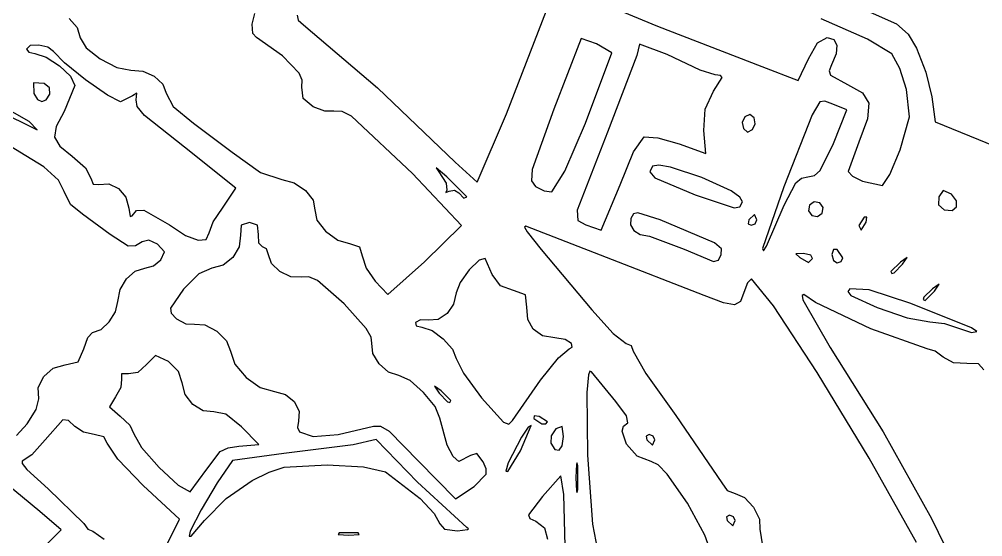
# Model space of a CAD drawing. Extents: x -99 to 383, y -48 to 207.
# Drawn here: x 149.5 to 200.1, y 149.9 to 177.1 of the extents above; entities that cross this region are included whole.
import ezdxf

# ---------------------------------------------------------------- set-up
doc = ezdxf.new("R2010")
doc.units = 0

msp = doc.modelspace()

# ---------------------------------------------------------------- linework, layer by layer
at = {"layer": 'Image'}
for p, q in [((179.167157, 178.331672), (183.044997, 176.711932)), ((192.35268, 178.288892), (195.604241, 176.835834)), ((175.1085, 172.10292), (177.42563, 178.10014)), ((161.741656, 176.828997), (161.868564, 177.386389)), ((164.098719, 177.288754), (164.154145, 177.028816)), ((152.113481, 177.119084), (152.533822, 176.648041)), ((161.766237, 176.33712), (161.741656, 176.828997)), ((164.154145, 177.028816), (164.438853, 176.788495)), ((164.438853, 176.788495), (168.324519, 173.465706)), ((194.075763, 176.028608), (191.647135, 177.10673)), ((195.604241, 176.835834), (196.22283, 176.291642)), ((152.533822, 176.648041), (152.701824, 176.109576)), ((161.963242, 176.125451), (161.766237, 176.33712)), ((183.044997, 176.711932), (188.525637, 174.586792)), ((196.22283, 176.291642), (196.65411, 175.562092)), ((152.701824, 176.109576), (153.010189, 175.578435)), ((163.337102, 175.147563), (161.963242, 176.125451)), ((179.028843, 176.066732), (177.594313, 172.356222)), ((179.834643, 175.785831), (179.028843, 176.066732)), ((180.63796, 175.32087), (179.834643, 175.785831)), ((182.103317, 175.76852), (181.96421, 175.170455)), ((183.559157, 175.219553), (182.103317, 175.76852)), ((190.974501, 174.995694), (191.446514, 175.845113)), ((191.446514, 175.845113), (191.959992, 176.124584)), ((191.959992, 176.124584), (192.311495, 176.018897)), ((192.311495, 176.018897), (192.471071, 175.722479)), ((195.357225, 175.26428), (194.075763, 176.028608)), ((150.076059, 175.692925), (149.878262, 175.512015)), ((149.878262, 175.512015), (150.005971, 175.346699)), ((150.005971, 175.346699), (150.313025, 175.27794)), ((150.523312, 175.716775), (150.076059, 175.692925)), ((150.313025, 175.27794), (150.912556, 175.087787)), ((151.000818, 175.60452), (150.523312, 175.716775)), ((151.289372, 175.377116), (151.000818, 175.60452)), ((151.865899, 174.783462), (151.289372, 175.377116)), ((153.010189, 175.578435), (153.745218, 174.995355)), ((179.2555, 171.60904), (180.63796, 175.32087)), ((192.433697, 175.266296), (192.194349, 174.681314)), ((192.471071, 175.722479), (192.433697, 175.266296)), ((195.778339, 174.487048), (195.357225, 175.26428)), ((196.65411, 175.562092), (197.152323, 174.298592)), ((150.912556, 175.087787), (151.60609, 174.631212)), ((152.981013, 173.89639), (151.865899, 174.783462)), ((153.745218, 174.995355), (154.621815, 174.54343)), ((164.207701, 174.238654), (163.337102, 175.147563)), ((181.96421, 175.170455), (180.41227, 171.137595)), ((185.283077, 174.409819), (183.559157, 175.219553)), ((190.432917, 173.866804), (190.974501, 174.995694)), ((151.60609, 174.631212), (152.17914, 174.079039)), ((154.621815, 174.54343), (155.354884, 174.405756)), ((155.354884, 174.405756), (155.991945, 174.356585)), ((155.991945, 174.356585), (156.594243, 174.08547)), ((164.357864, 173.874899), (164.207701, 174.238654)), ((186.078407, 174.149054), (185.283077, 174.409819)), ((188.525637, 174.586792), (190.432917, 173.866804)), ((192.194349, 174.681314), (192.07327, 174.370404)), ((192.07327, 174.370404), (192.139633, 174.135254)), ((196.138472, 173.37789), (195.778339, 174.487048)), ((197.152323, 174.298592), (197.461858, 173.001732)), ((150.807632, 173.708992), (150.240764, 173.731577)), ((150.240764, 173.731577), (150.257694, 173.173433)), ((151.077475, 173.470652), (150.807632, 173.708992)), ((152.17914, 174.079039), (152.417215, 173.60209)), ((154.133879, 173.089888), (152.981013, 173.89639)), ((156.594243, 174.08547), (157.044074, 173.669302)), ((164.354122, 173.513473), (164.357864, 173.874899)), ((185.994474, 173.290766), (186.438374, 174.022959)), ((186.35563, 174.12859), (186.078407, 174.149054)), ((186.438374, 174.022959), (186.35563, 174.12859)), ((192.139633, 174.135254), (193.038136, 173.641534)), ((151.10007, 173.137904), (151.077475, 173.470652)), ((152.417215, 173.60209), (151.852771, 172.23723)), ((157.044074, 173.669302), (157.223734, 173.184976)), ((164.414433, 172.91905), (164.354122, 173.513473)), ((168.324519, 173.465706), (172.407053, 169.562925)), ((185.540224, 172.355005), (185.994474, 173.290766)), ((193.038136, 173.641534), (193.813671, 173.210341)), ((193.813671, 173.210341), (194.150497, 172.661967)), ((196.290029, 171.952579), (196.138472, 173.37789)), ((150.0227, 171.700755), (147.76817, 172.975125)), ((150.257694, 173.173433), (150.449057, 172.863804)), ((150.449057, 172.863804), (150.681369, 172.753487)), ((150.681369, 172.753487), (150.912438, 172.844261)), ((150.912438, 172.844261), (151.10007, 173.137905)), ((151.10007, 173.137905), (151.10007, 173.137904)), ((154.823662, 172.737946), (154.133879, 173.089888)), ((155.450449, 173.060822), (154.823662, 172.737946)), ((155.671874, 173.194943), (155.450449, 173.060822)), ((155.63189, 172.842797), (155.671874, 173.194943)), ((155.686033, 172.490064), (155.63189, 172.842797)), ((157.223734, 173.184976), (157.59118, 172.495012)), ((164.936769, 172.478303), (164.414433, 172.91905)), ((191.569181, 172.745561), (191.167494, 172.056737)), ((191.836562, 172.764174), (191.569181, 172.745561)), ((192.252154, 172.619474), (191.836562, 172.764174)), ((197.461858, 173.001732), (197.637033, 171.681112)), ((148.187519, 172.367452), (150.440389, 171.259732)), ((151.852771, 172.23723), (151.432755, 171.443711)), ((156.072674, 172.014132), (155.686033, 172.490064)), ((157.59118, 172.495012), (158.644974, 171.609886)), ((165.549548, 172.253905), (164.936769, 172.478303)), ((166.028489, 172.246559), (165.549548, 172.253905)), ((166.461773, 172.232594), (166.028489, 172.246559)), ((166.96476, 171.992291), (166.461773, 172.232594)), ((177.594313, 172.356222), (176.458604, 169.170976)), ((185.481366, 171.224046), (185.540224, 172.355005)), ((192.997869, 172.311615), (192.252154, 172.619474)), ((192.29285, 170.549435), (192.997869, 172.311615)), ((194.150497, 172.661967), (194.077277, 171.848307)), ((150.440389, 171.259732), (150.0227, 171.700763)), ((150.0227, 171.700763), (150.0227, 171.700755)), ((158.18766, 170.358037), (156.072674, 172.014132)), ((170.160798, 168.974913), (166.96476, 171.992291)), ((173.560943, 168.504595), (175.108503, 172.102925)), ((175.108503, 172.102925), (175.1085, 172.10292)), ((187.632369, 171.940435), (187.493205, 171.643768)), ((187.895231, 172.069252), (187.632369, 171.940435)), ((188.1194, 171.891255), (187.895231, 172.069252)), ((188.181139, 171.574299), (188.1194, 171.891255)), ((188.1194, 171.891255), (188.1194, 171.891255)), ((191.167494, 172.056737), (189.685824, 168.263397)), ((194.077277, 171.848307), (193.622674, 170.621254)), ((195.7945, 170.2146), (196.290029, 171.952579)), ((197.637033, 171.681112), (200.780423, 170.409762)), ((150.789804, 169.320891), (147.438623, 171.369583)), ((151.432755, 171.443711), (151.347286, 170.875091)), ((158.644974, 171.609886), (160.684764, 170.095676)), ((178.167242, 169.094424), (179.255501, 171.60904)), ((179.255501, 171.60904), (179.2555, 171.60904)), ((185.57941, 170.015616), (185.481366, 171.224046)), ((187.493205, 171.643768), (187.554955, 171.326811)), ((187.554955, 171.326811), (187.779124, 171.148815)), ((187.779124, 171.148815), (188.041986, 171.277631)), ((188.041986, 171.277631), (188.181139, 171.574299)), ((151.347286, 170.875091), (151.620174, 170.398618)), ((180.41227, 171.137595), (178.826731, 167.044099)), ((181.789563, 170.110784), (182.3384, 170.904937)), ((182.3384, 170.904937), (183.056603, 170.851183)), ((183.056603, 170.851183), (184.17538, 170.528983)), ((151.620174, 170.398618), (152.275229, 169.88154)), ((160.88491, 168.198827), (158.18766, 170.358037)), ((184.17538, 170.528983), (185.57941, 170.015616)), ((191.600255, 169.12941), (192.29285, 170.549435)), ((193.622674, 170.621254), (193.05823, 169.069154)), ((195.251023, 168.912081), (195.794488, 170.214596)), ((195.794488, 170.214596), (195.7945, 170.2146)), ((152.275229, 169.88154), (152.972042, 169.264901)), ((160.684764, 170.095676), (162.172755, 169.023276)), ((181.073, 168.366067), (181.789563, 170.110784)), ((151.553197, 168.616695), (150.789804, 169.320891)), ((152.972042, 169.264901), (153.263006, 168.72513)), ((171.96479, 168.801971), (171.40573, 169.275452)), ((171.40573, 169.275452), (171.544025, 169.048063)), ((172.407053, 169.562925), (173.560943, 168.504595)), ((176.458604, 169.170976), (176.414874, 168.582765)), ((182.78052, 169.346802), (182.643965, 169.052983)), ((183.112096, 169.408319), (182.78052, 169.346802)), ((183.723225, 169.304796), (183.112096, 169.408319)), ((185.372949, 168.764632), (183.723225, 169.304796)), ((153.263006, 168.72513), (153.37061, 168.409928)), ((162.172755, 169.023276), (163.291874, 168.658506)), ((163.291874, 168.658506), (163.950784, 168.478197)), ((172.73849, 166.239941), (170.160798, 168.974913)), ((171.544025, 169.048063), (171.929494, 168.46566)), ((173.02044, 167.743641), (171.96479, 168.801971)), ((177.488621, 168.00255), (178.167242, 169.094424)), ((182.643965, 169.052983), (182.910028, 168.745521)), ((182.910028, 168.745521), (185.01504, 167.844262)), ((186.907303, 168.050316), (185.372949, 168.764632)), ((190.3117, 168.486152), (190.605199, 168.720643)), ((190.605199, 168.720643), (190.94688, 168.787255)), ((190.94688, 168.787255), (191.296844, 168.860495)), ((191.296844, 168.860495), (191.600255, 169.12941)), ((193.05823, 169.069154), (193.284561, 168.829046)), ((193.284561, 168.829046), (193.812937, 168.565222)), ((194.87213, 168.333116), (195.251023, 168.912081)), ((151.855513, 168.014213), (151.553197, 168.616695)), ((153.37061, 168.409928), (153.666217, 168.394086)), ((153.666217, 168.394086), (154.204965, 168.428462)), ((154.204965, 168.428462), (154.715646, 168.182773)), ((154.715646, 168.182773), (155.100746, 167.73275)), ((160.179355, 167.144967), (160.88491, 168.198827)), ((163.950784, 168.478197), (164.544412, 168.072427)), ((171.929494, 168.46566), (171.964677, 168.085596)), ((176.414874, 168.582765), (176.630779, 168.284772)), ((176.630779, 168.284772), (177.077046, 168.052983)), ((180.087769, 165.982516), (181.073006, 168.366086)), ((181.073006, 168.366086), (181.073, 168.366067)), ((189.685824, 168.263397), (188.562214, 165.017847)), ((189.69333, 167.305585), (190.3117, 168.486152)), ((193.812937, 168.565222), (194.87213, 168.333116)), ((152.180732, 167.344237), (151.855513, 168.014213)), ((155.100746, 167.73275), (155.262747, 167.154126)), ((164.544412, 168.072427), (164.945651, 167.558678)), ((171.964677, 168.085596), (171.911273, 167.975033)), ((171.911273, 167.975033), (172.083718, 168.040582)), ((172.083718, 168.040582), (172.371172, 168.091193)), ((172.371172, 168.091193), (172.594258, 167.944716)), ((172.594258, 167.944716), (172.869706, 167.671813)), ((172.869706, 167.671813), (173.020441, 167.743638)), ((173.020441, 167.743638), (173.02044, 167.743641)), ((177.077046, 168.052983), (177.488621, 168.00255)), ((185.01504, 167.844262), (187.07376, 167.158045)), ((187.37422, 167.729102), (186.907303, 168.050316)), ((187.5039, 167.485852), (187.37422, 167.729102)), ((197.830259, 167.73651), (197.814994, 167.319993)), ((198.065597, 168.078654), (197.830259, 167.73651)), ((198.4919, 167.877621), (198.065597, 168.078654)), ((198.764824, 167.535052), (198.4919, 167.877621)), ((198.4919, 167.877621), (198.4919, 167.877621)), ((152.810919, 166.821953), (152.180732, 167.344237)), ((155.262747, 167.154126), (155.320264, 166.716638)), ((159.681057, 166.419664), (160.179355, 167.144967)), ((164.945651, 167.558678), (165.027394, 167.054436)), ((187.07376, 167.158045), (187.367224, 167.213224)), ((187.367224, 167.213224), (187.5039, 167.48586)), ((187.5039, 167.48586), (187.5039, 167.485852)), ((188.771475, 165.15287), (189.693334, 167.305597)), ((189.693334, 167.305597), (189.69333, 167.305585)), ((191.034919, 167.297726), (190.987746, 167.004369)), ((191.276215, 167.471104), (191.034919, 167.297726)), ((191.56956, 167.423939), (191.276215, 167.471104)), ((191.742943, 167.182646), (191.56956, 167.423939)), ((191.56956, 167.423939), (191.56956, 167.423939)), ((191.69577, 166.889289), (191.742943, 167.182646)), ((197.814994, 167.319993), (198.106159, 167.061957)), ((198.523241, 167.024227), (198.759033, 167.216257)), ((198.759033, 167.216257), (198.764824, 167.535052)), ((154.278759, 165.753353), (152.810919, 166.821953)), ((155.320264, 166.716638), (155.427395, 166.740722)), ((155.427395, 166.740722), (155.660031, 167.025676)), ((155.660031, 167.025676), (156.043673, 167.046485)), ((156.043673, 167.046485), (157.385735, 166.26616)), ((165.027394, 167.054436), (165.135783, 166.515846)), ((178.826731, 167.044099), (178.857026, 166.490868)), ((181.777643, 166.840088), (181.64386, 166.608688)), ((182.009988, 166.907094), (181.777643, 166.840088)), ((183.19165, 166.525198), (182.009988, 166.907094)), ((188.1361, 166.811281), (187.837227, 166.529059)), ((188.26056, 166.529059), (188.1361, 166.811281)), ((190.987746, 167.004369), (191.161129, 166.763076)), ((191.161129, 166.763076), (191.454474, 166.715911)), ((191.454474, 166.715911), (191.69577, 166.889289)), ((193.901759, 166.668172), (193.622783, 166.23018)), ((194.053358, 166.66665), (193.901759, 166.668172)), ((194.0127, 166.402607), (194.053358, 166.66665)), ((198.106159, 167.061957), (198.523241, 167.024227)), ((157.385735, 166.26616), (158.231667, 165.714894)), ((159.4738, 165.853317), (159.681057, 166.419664)), ((161.166681, 166.246869), (161.118184, 165.729075)), ((161.590229, 166.388275), (161.166681, 166.246869)), ((162.011897, 166.249382), (161.590229, 166.388275)), ((162.066366, 165.753276), (162.011897, 166.249382)), ((165.135783, 166.515846), (165.593622, 165.933487)), ((170.801767, 164.325393), (172.739587, 166.239923)), ((172.739587, 166.239923), (172.73849, 166.239941)), ((176.124586, 166.191387), (176.05662, 166.147368)), ((176.05662, 166.147368), (176.184505, 165.901351)), ((180.357916, 164.558347), (176.124586, 166.191387)), ((178.857026, 166.490868), (179.28036, 166.262895)), ((179.28036, 166.262895), (180.087769, 165.982516)), ((181.64386, 166.608688), (181.617169, 166.264933)), ((181.617169, 166.264933), (181.791688, 165.973275)), ((186.04515, 165.318063), (183.19165, 166.525198)), ((187.837227, 166.529059), (187.801836, 166.32974)), ((187.801836, 166.32974), (187.961687, 166.246837)), ((187.961687, 166.246837), (188.172761, 166.32974)), ((188.172761, 166.32974), (188.26056, 166.529059)), ((188.26056, 166.529059), (188.26056, 166.529059)), ((193.622783, 166.23018), (193.747384, 165.980811)), ((193.747384, 165.980811), (194.012701, 166.402606)), ((194.012701, 166.402606), (194.0127, 166.402607)), ((155.218541, 165.153478), (154.278759, 165.753353)), ((158.231667, 165.714894), (158.891704, 165.456392)), ((159.320776, 165.499562), (159.473815, 165.853314)), ((159.473815, 165.853314), (159.4738, 165.853317)), ((161.118184, 165.729075), (161.047439, 165.112234)), ((162.092137, 165.304808), (162.066366, 165.753276)), ((165.593622, 165.933487), (166.235812, 165.465072)), ((176.184505, 165.901351), (176.923048, 164.964367)), ((181.791688, 165.973275), (182.135413, 165.764607)), ((182.135413, 165.764607), (182.616341, 165.66982)), ((182.616341, 165.66982), (184.450781, 164.983434)), ((155.612786, 165.164383), (155.218541, 165.153478)), ((155.960859, 165.381576), (155.612786, 165.164383)), ((156.300527, 165.46869), (155.960859, 165.381576)), ((156.76474, 165.249287), (156.300527, 165.46869)), ((157.130676, 164.846817), (156.76474, 165.249287)), ((158.891704, 165.456392), (159.320776, 165.499562)), ((161.047439, 165.112234), (160.718571, 164.55255)), ((162.278033, 165.118277), (162.092137, 165.304808)), ((162.48989, 165.006772), (162.278033, 165.118277)), ((166.235812, 165.465072), (166.897254, 165.268316)), ((166.897254, 165.268316), (167.377377, 165.118774)), ((167.377377, 165.118774), (167.52692, 164.63865)), ((186.411243, 165.008045), (186.04515, 165.318063)), ((188.611054, 164.900456), (188.771475, 165.15287)), ((156.941834, 164.42162), (157.130676, 164.846817)), ((162.578007, 164.738686), (162.48989, 165.006772)), ((162.754095, 164.242249), (162.578007, 164.738686)), ((167.52692, 164.63865), (167.727968, 163.992183)), ((176.923048, 164.964367), (179.584228, 161.802787)), ((184.450781, 164.983434), (185.99189, 164.338576)), ((186.244949, 164.410146), (186.393261, 164.710644)), ((186.39326, 164.710648), (186.411243, 165.008045)), ((186.393261, 164.710644), (186.39326, 164.710648)), ((188.562214, 165.017847), (188.611054, 164.900456)), ((190.714219, 164.76508), (190.311682, 164.747961)), ((190.311682, 164.747961), (190.52211, 164.545765)), ((191.105777, 164.666833), (190.714219, 164.76508)), ((191.1879, 164.495349), (191.105777, 164.666833)), ((192.294789, 164.971197), (192.211886, 164.71169)), ((192.211886, 164.71169), (192.294789, 164.400947)), ((192.494108, 164.977255), (192.294789, 164.971197)), ((192.77633, 164.537265), (192.494108, 164.977255)), ((156.097031, 163.989465), (156.545743, 164.116411)), ((156.545743, 164.116411), (156.941834, 164.42162)), ((160.214508, 164.146207), (159.618174, 163.989385)), ((160.718571, 164.55255), (160.214508, 164.146207)), ((163.193785, 163.812723), (162.754095, 164.242249)), ((168.863947, 162.603163), (170.801767, 164.325393)), ((173.660204, 164.420475), (173.146142, 163.90534)), ((173.977644, 164.504225), (173.660204, 164.420475)), ((174.359547, 163.656899), (173.977644, 164.504225)), ((185.490236, 162.555217), (180.357916, 164.558347)), ((185.99189, 164.338576), (186.244949, 164.410146)), ((190.52211, 164.545765), (190.984502, 164.296067)), ((190.984502, 164.296067), (191.1879, 164.495349)), ((191.1879, 164.495349), (191.1879, 164.495349)), ((192.294789, 164.400947), (192.494108, 164.2717)), ((192.494108, 164.2717), (192.693427, 164.349709)), ((192.693427, 164.349709), (192.77633, 164.537265)), ((192.77633, 164.537265), (192.77633, 164.537265)), ((195.809633, 164.307774), (195.315745, 163.813886)), ((195.477712, 163.744156), (195.916201, 164.201219)), ((196.162414, 164.553997), (195.809633, 164.307774)), ((195.9162, 164.201218), (196.162414, 164.553997)), ((195.916201, 164.201219), (195.9162, 164.201218)), ((155.130034, 163.433387), (155.586149, 163.835385)), ((155.586149, 163.835385), (156.097031, 163.989465)), ((158.931218, 163.691767), (158.122344, 162.892785)), ((159.618174, 163.989385), (158.931218, 163.691767)), ((163.764216, 163.542185), (163.193785, 163.812723)), ((167.727968, 163.992183), (168.199653, 163.31029)), ((173.146142, 163.90534), (172.667524, 163.235774)), ((174.797388, 163.062898), (174.359547, 163.656899)), ((195.315745, 163.813886), (195.357719, 163.710304)), ((195.357719, 163.710304), (195.477712, 163.744156)), ((154.802349, 162.873836), (155.130034, 163.433387)), ((164.332527, 163.522716), (163.764216, 163.542185)), ((164.720052, 163.536791), (164.332527, 163.522716)), ((165.166034, 163.342303), (164.720052, 163.536791)), ((166.565747, 162.118686), (165.166034, 163.342303)), ((168.199653, 163.31029), (168.863947, 162.603163)), ((172.667524, 163.235774), (172.456414, 162.688725)), ((187.772236, 163.21831), (187.579806, 162.720012)), ((187.986234, 163.425567), (187.772236, 163.21831)), ((189.144138, 162.014963), (187.986234, 163.425567)), ((197.855804, 163.143242), (197.503023, 162.89702)), ((197.60959, 162.790464), (197.855804, 163.143242)), ((154.676751, 162.247095), (154.802349, 162.873836)), ((158.122344, 162.892785), (157.436901, 161.885379)), ((172.456414, 162.688725), (172.322702, 162.092615)), ((175.475027, 162.810233), (174.797388, 163.062898)), ((176.109698, 162.597688), (175.475027, 162.810233)), ((176.175643, 161.943382), (176.109698, 162.597688)), ((187.579806, 162.720012), (187.403075, 162.238695)), ((190.741581, 162.603226), (190.643129, 162.552552)), ((191.34317, 162.18084), (190.741581, 162.603226)), ((193.158801, 162.911702), (193.038944, 162.75634)), ((193.038944, 162.75634), (193.211206, 162.556168)), ((194.173183, 162.845765), (193.158801, 162.911702)), ((196.364331, 162.131615), (194.173183, 162.845765)), ((197.503023, 162.89702), (197.045954, 162.458541)), ((197.115702, 162.296576), (197.60959, 162.790464)), ((197.60959, 162.790464), (197.60959, 162.790464)), ((154.549241, 161.693226), (154.676751, 162.247095)), ((167.729407, 160.81026), (166.565747, 162.118686)), ((172.322702, 162.092615), (171.978774, 161.599523)), ((186.505388, 162.167898), (185.490236, 162.555217)), ((187.093968, 162.058524), (186.505388, 162.167898)), ((187.403075, 162.238695), (187.093968, 162.058524)), ((190.643129, 162.552552), (190.677958, 162.33216)), ((190.677958, 162.33216), (192.125856, 159.8263)), ((194.253674, 160.7986), (191.34317, 162.18084)), ((193.211206, 162.556168), (194.582951, 161.915537)), ((199.549401, 160.861805), (196.364331, 162.131615)), ((197.045954, 162.458541), (197.012109, 162.338549)), ((197.012109, 162.338549), (197.115702, 162.296576)), ((154.226101, 161.160992), (154.549241, 161.693226)), ((157.436901, 161.885379), (157.484594, 161.616527)), ((157.484594, 161.616527), (157.752069, 161.333755)), ((171.978774, 161.599523), (171.510438, 161.293838)), ((176.223272, 161.292975), (176.175643, 161.943382)), ((179.584228, 161.802787), (180.710289, 160.55704)), ((191.43069, 158.509632), (189.144138, 162.014963)), ((194.582951, 161.915537), (196.170753, 161.386137)), ((153.796413, 160.760735), (154.226101, 161.160992)), ((157.752069, 161.333755), (158.244899, 161.057798)), ((158.244899, 161.057798), (158.712245, 161.043696)), ((170.588363, 161.281248), (170.323377, 161.140749)), ((170.323377, 161.140749), (170.356379, 160.960141)), ((171.003504, 161.259945), (170.588363, 161.281248)), ((171.510438, 161.293838), (171.003504, 161.259945)), ((176.507225, 160.779228), (176.223272, 161.292975)), ((196.170753, 161.386137), (197.365151, 161.163421)), ((197.365151, 161.163421), (198.135198, 161.08005)), ((198.135198, 161.08005), (198.702741, 160.88552)), ((153.090968, 160.354087), (153.349261, 160.602795)), ((153.349261, 160.602795), (153.796413, 160.760735)), ((158.712245, 161.043696), (159.257634, 161.01684)), ((159.257634, 161.01684), (159.873624, 160.681709)), ((159.873624, 160.681709), (160.379262, 160.174241)), ((167.98341, 160.360769), (167.729407, 160.81026)), ((170.356379, 160.960141), (170.657669, 160.885022)), ((170.657669, 160.885022), (171.195385, 160.707327)), ((171.195385, 160.707327), (171.785184, 160.274923)), ((176.991647, 160.441855), (176.507225, 160.779228)), ((180.710289, 160.55704), (181.396318, 160.038897)), ((197.22592, 159.75575), (194.253674, 160.7986)), ((198.702741, 160.88552), (199.549407, 160.616201)), ((199.549407, 160.861808), (199.549401, 160.861805)), ((199.831622, 160.659974), (199.549407, 160.861808)), ((199.549407, 160.616201), (199.831622, 160.659974)), ((152.884639, 159.756129), (153.090968, 160.354087)), ((160.379262, 160.174241), (160.593595, 159.630376)), ((168.022947, 160.041936), (167.98341, 160.360769)), ((168.076059, 159.507119), (168.022947, 160.041936)), ((171.785184, 160.274923), (172.26091, 159.738834)), ((177.640683, 160.320572), (176.991647, 160.441855)), ((178.192709, 160.237669), (177.640683, 160.320572)), ((178.524179, 160.03835), (178.192709, 160.237669)), ((178.55939, 159.839031), (178.524179, 160.03835)), ((181.396318, 160.038897), (181.659536, 159.91724)), ((152.595365, 159.068954), (152.884639, 159.756129)), ((160.593595, 159.630376), (160.832953, 158.939224)), ((172.26091, 159.738834), (172.456409, 159.250082)), ((177.835468, 159.269528), (178.399126, 159.756128)), ((178.399126, 159.756128), (178.55939, 159.839031)), ((181.659536, 159.91724), (181.76902, 159.624745)), ((181.76902, 159.624745), (182.426848, 158.458462)), ((192.125856, 159.8263), (194.899999, 155.385485)), ((197.632221, 159.623949), (197.22592, 159.75575)), ((198.063244, 159.307065), (197.632221, 159.623949)), ((151.90928, 158.909463), (152.595365, 159.068954)), ((156.661328, 159.402768), (156.180406, 158.927094)), ((157.342316, 159.085982), (156.661328, 159.402768)), ((157.863538, 158.563469), (157.342316, 159.085982)), ((168.408634, 158.953741), (168.076059, 159.507119)), ((172.456409, 159.250082), (172.850197, 158.472557)), ((176.900806, 158.099618), (177.835468, 159.269528)), ((198.603343, 159.012983), (198.063244, 159.307065)), ((150.781139, 158.301036), (151.283672, 158.736979)), ((151.283672, 158.736979), (151.90928, 158.909463)), ((156.180406, 158.927094), (155.720229, 158.501567)), ((158.062434, 157.958832), (157.863538, 158.563469)), ((160.832953, 158.939224), (161.41397, 158.24609)), ((168.904488, 158.520213), (168.408634, 158.953741)), ((169.447437, 158.344946), (168.904488, 158.520213)), ((179.482633, 158.57541), (179.407615, 158.387415)), ((179.580393, 158.538953), (179.482633, 158.57541)), ((180.851243, 156.986733), (179.580393, 158.538953)), ((199.293704, 158.973117), (198.603343, 159.012983)), ((199.915531, 158.953594), (199.293704, 158.973117)), ((200.193823, 158.645692), (199.915531, 158.953594)), ((150.496659, 157.723896), (150.781139, 158.301036)), ((154.872223, 158.161366), (154.83975, 157.721291)), ((154.876696, 158.435413), (154.872223, 158.161366)), ((155.228302, 158.429816), (154.876696, 158.435413)), ((155.720229, 158.501567), (155.228302, 158.429816)), ((161.41397, 158.24609), (162.162177, 157.712072)), ((170.035449, 158.083441), (169.447437, 158.344946)), ((170.747325, 157.461121), (170.035449, 158.083441)), ((172.850197, 158.472557), (173.796959, 157.175662)), ((175.419739, 155.976012), (176.900809, 158.099632)), ((176.900809, 158.099632), (176.900806, 158.099618)), ((179.407615, 158.387415), (179.320692, 157.453844)), ((182.426848, 158.458462), (184.00845, 156.235985)), ((194.163509, 153.999293), (191.43069, 158.509632)), ((150.52521, 157.127823), (150.496659, 157.723896)), ((154.83975, 157.721291), (154.545128, 157.227609)), ((158.221313, 157.341259), (158.062434, 157.958832)), ((162.162177, 157.712072), (162.903105, 157.498266)), ((171.679912, 157.533954), (171.327131, 157.780176)), ((171.327131, 157.780176), (171.573345, 157.427398)), ((172.1738, 157.040066), (171.679912, 157.533954)), ((150.391153, 156.561037), (150.525208, 157.12781)), ((150.525208, 157.12781), (150.52521, 157.127823)), ((154.545128, 157.227609), (154.237672, 156.703504)), ((158.624471, 156.815578), (158.221313, 157.341259)), ((162.903105, 157.498266), (163.489451, 157.353174)), ((163.489451, 157.353174), (163.947959, 156.981885)), ((171.348547, 156.721279), (170.747325, 157.461121)), ((171.573345, 157.427398), (172.011834, 156.970335)), ((172.131827, 156.936483), (172.173801, 157.040065)), ((172.173801, 157.040065), (172.1738, 157.040066)), ((173.796959, 157.175662), (174.94532, 155.896405)), ((179.320692, 157.453844), (179.363456, 154.166835)), ((149.904642, 155.798651), (150.391153, 156.561037)), ((154.237672, 156.703504), (154.793116, 156.217879)), ((159.161688, 156.482446), (158.624471, 156.815578)), ((163.947959, 156.981885), (164.200444, 156.480376)), ((171.604597, 156.107206), (171.348547, 156.721279)), ((172.011834, 156.970335), (172.131827, 156.936483)), ((181.415916, 156.224325), (180.851243, 156.986733)), ((151.789272, 156.010558), (150.848926, 154.964692)), ((152.088544, 155.987165), (151.789272, 156.010558)), ((152.417576, 155.663575), (152.088544, 155.987165)), ((154.793116, 156.217879), (155.307695, 155.74484)), ((159.722744, 156.442522), (159.161688, 156.482446)), ((160.360568, 156.320774), (159.722744, 156.442522)), ((161.179854, 155.650424), (160.360568, 156.320774)), ((164.200444, 156.480376), (164.168725, 155.944626)), ((171.986127, 154.690733), (171.604597, 156.107206)), ((176.552165, 156.235601), (176.550655, 156.084009)), ((176.550655, 156.084009), (176.964576, 155.813693)), ((176.816226, 156.194925), (176.552165, 156.235601)), ((177.254206, 155.915934), (176.816226, 156.194925)), ((181.486242, 155.852273), (181.415916, 156.224325)), ((184.00845, 156.235985), (186.42636, 152.699025)), ((149.341614, 155.198801), (149.904642, 155.798651)), ((152.862812, 155.364597), (152.417576, 155.663575)), ((155.307695, 155.74484), (155.520713, 155.278582)), ((162.087, 154.714502), (161.179854, 155.650424)), ((164.168725, 155.944626), (164.11605, 155.622152)), ((164.11605, 155.622152), (164.23238, 155.381455)), ((166.256097, 155.245309), (168.110835, 155.679425)), ((168.110835, 155.679425), (168.481772, 155.676835)), ((168.481772, 155.676835), (168.939904, 155.417936)), ((174.94532, 155.896405), (175.225145, 155.797124)), ((175.225145, 155.797124), (175.419739, 155.976012)), ((175.8367, 154.382664), (176.405829, 155.723214)), ((176.252505, 155.627536), (175.898457, 155.102355)), ((176.405829, 155.723214), (176.252505, 155.627536)), ((176.964576, 155.813693), (177.167581, 155.808055)), ((177.167581, 155.808055), (177.254206, 155.915935)), ((177.254206, 155.915935), (177.254206, 155.915934)), ((177.694141, 155.536719), (177.452411, 155.180128)), ((178.023558, 155.669664), (177.694141, 155.536719)), ((178.10071, 155.134019), (178.023558, 155.669664)), ((181.181273, 155.41768), (181.256016, 155.684676)), ((181.256016, 155.684676), (181.486242, 155.852273)), ((153.439896, 155.240242), (152.862812, 155.364597)), ((153.935887, 155.122031), (153.439896, 155.240242)), ((154.110907, 154.787027), (153.935887, 155.122031)), ((155.520713, 155.278582), (155.923734, 154.564024)), ((164.23238, 155.381455), (164.945724, 155.147168)), ((164.945724, 155.147168), (166.256097, 155.245309)), ((168.25913, 154.975417), (167.04123, 154.696991)), ((170.42789, 152.737377), (168.25913, 154.975417)), ((168.939904, 155.417936), (170.480255, 153.851565)), ((175.898457, 155.102355), (175.198339, 153.758904)), ((177.452411, 155.180128), (177.442117, 154.796609)), ((178.033575, 154.653445), (178.10071, 155.13402)), ((178.10071, 155.13402), (178.10071, 155.134019)), ((181.406818, 154.735588), (181.181273, 155.41768)), ((182.600037, 155.240575), (182.440187, 155.157672)), ((182.440187, 155.157672), (182.475577, 154.958353)), ((182.811111, 155.157672), (182.600037, 155.240575)), ((182.89891, 154.958353), (182.811111, 155.157672)), ((194.899999, 155.385485), (197.440066, 150.834651)), ((150.848926, 154.964692), (150.154631, 154.170166)), ((154.670501, 153.946014), (154.110907, 154.787027)), ((155.923734, 154.564024), (156.843395, 153.516575)), ((160.056298, 154.349422), (160.466712, 154.537561)), ((160.466712, 154.537561), (161.03208, 154.624719)), ((161.03208, 154.624719), (162.087, 154.714502)), ((167.04123, 154.696991), (163.40731, 154.244061)), ((172.310646, 154.081216), (171.986127, 154.690733)), ((177.442117, 154.796609), (177.652333, 154.458128)), ((177.866801, 154.419277), (178.033575, 154.653445)), ((181.980042, 154.106191), (181.406818, 154.735588)), ((182.475577, 154.958353), (182.77445, 154.676131)), ((182.77445, 154.676131), (182.89891, 154.958353)), ((182.89891, 154.958353), (182.89891, 154.958353)), ((150.154631, 154.170166), (149.651256, 153.835802)), ((159.35763, 153.424599), (160.056298, 154.349422)), ((163.40731, 154.244061), (160.69502, 153.878775)), ((172.597144, 153.829396), (172.310646, 154.081216)), ((173.219867, 154.141917), (172.597144, 153.829396)), ((173.540044, 154.237729), (173.219867, 154.141917)), ((173.878827, 153.807061), (173.540044, 154.237729)), ((175.173983, 153.307675), (175.836697, 154.38266)), ((175.836697, 154.38266), (175.8367, 154.382664)), ((177.652333, 154.458128), (177.866801, 154.419277)), ((179.363456, 154.166835), (179.626788, 150.530385)), ((182.718112, 153.829683), (181.980042, 154.106191)), ((196.660214, 149.573667), (194.163509, 153.999293)), ((149.651256, 153.835802), (149.644838, 153.719819)), ((149.644838, 153.719819), (149.898994, 153.408955)), ((156.015907, 152.560417), (154.670501, 153.946014)), ((156.843395, 153.516575), (157.839245, 152.589957)), ((160.69502, 153.878775), (159.902004, 152.700215)), ((162.635915, 153.27307), (163.426107, 153.523532)), ((163.426107, 153.523532), (165.68473, 153.651934)), ((165.68473, 153.651934), (167.582811, 153.541586)), ((167.582811, 153.541586), (168.74359, 153.28771)), ((170.480255, 153.851565), (172.426315, 151.855235)), ((174.038218, 153.44225), (173.878827, 153.807061)), ((175.198339, 153.758904), (175.074666, 153.317483)), ((178.777466, 153.693127), (178.741543, 152.982721)), ((178.81635, 153.764069), (178.777466, 153.693127)), ((178.86383, 153.617721), (178.81635, 153.764069)), ((178.86383, 152.347722), (178.86383, 153.617722)), ((178.86383, 153.617722), (178.86383, 153.617721)), ((183.071204, 153.648983), (182.718112, 153.829683)), ((183.542586, 153.165379), (183.071204, 153.648983)), ((150.575146, 151.199075), (148.307578, 153.057494)), ((149.898994, 153.408955), (151.010606, 152.392072)), ((158.470833, 152.237892), (159.357631, 153.424592)), ((159.357631, 153.424592), (159.35763, 153.424599)), ((161.74116, 152.82948), (162.635915, 153.27307)), ((168.74359, 153.28771), (170.562072, 151.874785)), ((173.4111, 152.508161), (174.033138, 153.158996)), ((174.033138, 153.158996), (174.038218, 153.44225)), ((175.074666, 153.317483), (175.173983, 153.307675)), ((177.956951, 153.074757), (177.004424, 151.989887)), ((178.11635, 152.094092), (177.956951, 153.074757)), ((178.741543, 152.982721), (178.777466, 152.272316)), ((184.623247, 151.640436), (183.542586, 153.165379)), ((157.920901, 150.787014), (156.015907, 152.560417)), ((157.839245, 152.589957), (158.470833, 152.237892)), ((159.902004, 152.700215), (159.049355, 151.289105)), ((160.361613, 151.871621), (161.741156, 152.829479)), ((161.741156, 152.829479), (161.74116, 152.82948)), ((173.01999, 150.352057), (170.42789, 152.737377)), ((172.426315, 151.855235), (173.4111, 152.508156)), ((173.4111, 152.508156), (173.4111, 152.508161)), ((186.42636, 152.699025), (186.703089, 152.301865)), ((151.010606, 152.392072), (152.889896, 150.557632)), ((177.004424, 151.989887), (176.262512, 151.02201)), ((178.34495, 143.722412), (178.11635, 152.094092)), ((178.777466, 152.272316), (178.81635, 152.201374)), ((178.81635, 152.201374), (178.86383, 152.347722)), ((186.703089, 152.301865), (187.117804, 152.136675)), ((187.117804, 152.136675), (187.617024, 151.924973)), ((159.232066, 150.724659), (160.361613, 151.871621)), ((170.562072, 151.874785), (171.305867, 151.08326)), ((185.526146, 149.956803), (184.623247, 151.640436)), ((187.617024, 151.924973), (188.088905, 151.415808)), ((151.694976, 150.233704), (150.575146, 151.199075)), ((159.049355, 151.289105), (158.479295, 150.160215)), ((171.305867, 151.08326), (171.60888, 150.55071)), ((176.262512, 151.02201), (176.331102, 150.829911)), ((186.832347, 151.006949), (186.672497, 150.924046)), ((186.672497, 150.924046), (186.707887, 150.724727)), ((187.043421, 150.924046), (186.832347, 151.006949)), ((187.13122, 150.724727), (187.043421, 150.924046)), ((188.088905, 151.415808), (188.401873, 150.798091)), ((152.889896, 150.557632), (153.092359, 150.276214)), ((157.074235, 149.088654), (157.920901, 150.787014)), ((158.532709, 149.902189), (159.232066, 150.724659)), ((171.60888, 150.55071), (171.841135, 150.264737)), ((176.331102, 150.829911), (176.652465, 150.682857)), ((176.652465, 150.682857), (177.101254, 150.336227)), ((179.626788, 150.530385), (180.028787, 148.396953)), ((186.707887, 150.724727), (187.00676, 150.442505)), ((187.00676, 150.442505), (187.13122, 150.724727)), ((187.13122, 150.724727), (187.13122, 150.724727)), ((188.401873, 150.798091), (188.424354, 150.260735)), ((197.440066, 150.834651), (199.716569, 146.229841)), ((149.945286, 148.510974), (151.694976, 150.233704)), ((153.092359, 150.276214), (153.364989, 150.157644)), ((153.364989, 150.157644), (153.965868, 149.749743)), ((158.479295, 150.160215), (158.431883, 149.901107)), ((166.317423, 150.0726), (166.258774, 149.981445)), ((166.258774, 149.981445), (166.811311, 149.943531)), ((167.3052, 150.0726), (166.317423, 150.0726)), ((166.811311, 149.943531), (167.363849, 149.981445)), ((167.363849, 149.981445), (167.3052, 150.0726)), ((167.3052, 150.0726), (167.3052, 150.0726)), ((171.841135, 150.264737), (172.526102, 150.182498)), ((172.526102, 150.182498), (173.049536, 150.241494)), ((173.111988, 150.293113), (173.01999, 150.352057)), ((173.049536, 150.241494), (173.111988, 150.293113)), ((177.101254, 150.336227), (177.253033, 149.746041)), ((185.775325, 149.274839), (185.526146, 149.956803)), ((188.424354, 150.260735), (188.568923, 149.397218)), ((158.431883, 149.901107), (158.532709, 149.902189))]:
    msp.add_line(p, q, dxfattribs=at)

doc.saveas('drawing.dxf')
